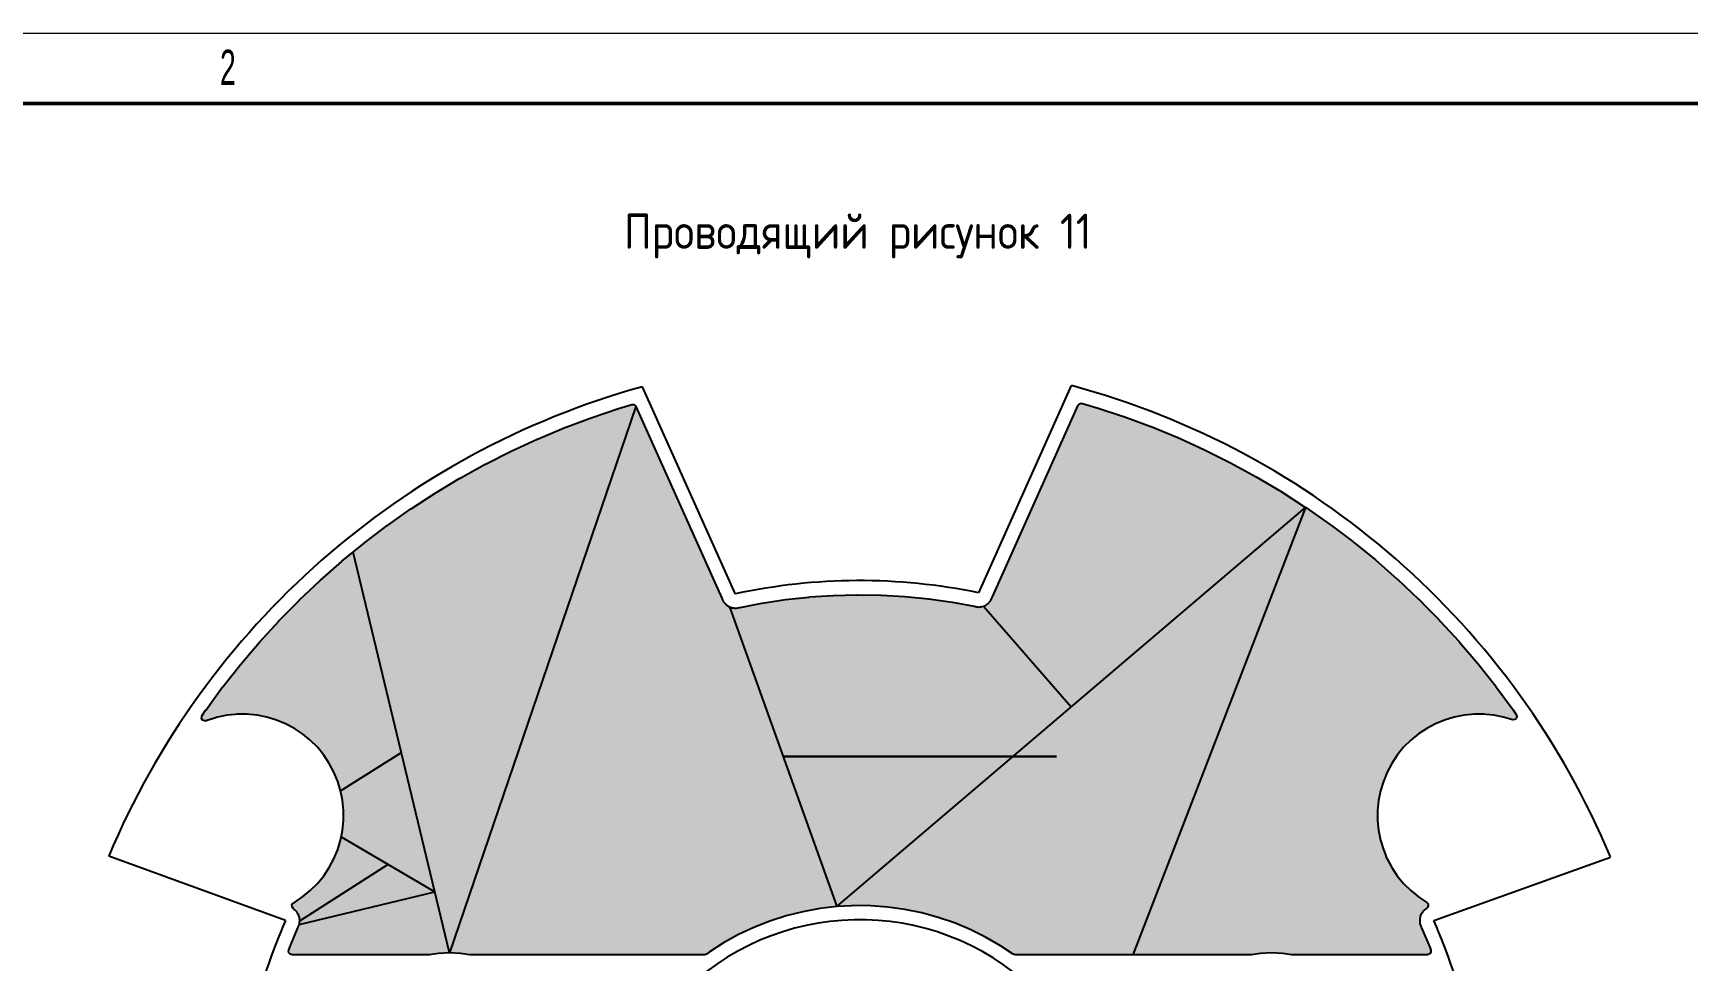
# Model space of a CAD drawing. Header units: millimetres. Extents: x -3894 to -3474, y -291 to 6.
# Drawn here: x -3802.6 to -3685, y -59.9 to 6 of the extents above; entities that cross this region are included whole.
import ezdxf

# ---------------------------------------------------------------- set-up
doc = ezdxf.new("R2010")
doc.units = ezdxf.units.MM
doc.layers.add('BLACK', color=7, linetype='Continuous')
doc.layers.add('ОСНОВНОЙ', color=7, linetype='Continuous', lineweight=25)
doc.styles.add('SLDTEXTSTYLE3', font='TXT', dxfattribs={"width": 0.605})
doc.styles.add('СПДС', font='isocpeur.ttf', dxfattribs={"width": 0.9})

msp = doc.modelspace()

# ---------------------------------------------------------------- hatches: boundary and pattern name
h = msp.add_hatch(color=256)
h.dxf.hatch_style = 1
h.paths.add_polyline_path([(-3735.06, -34.72), (-3735.07, -34.72), (-3735.08, -34.72), (-3735.2, -34.77), (-3735.32, -34.77), (-3735.33, -34.78), (-3735.46, -34.79), (-3735.56, -34.77), (-3735.59, -34.76), (-3735.6, -34.76), (-3735.65, -34.75), (-3735.7, -34.74), (-3735.7, -34.74), (-3735.71, -34.74), (-3735.74, -34.73), (-3737.28, -34.45), (-3737.29, -34.45), (-3738.96, -34.21), (-3738.97, -34.21), (-3740.65, -34.04), (-3740.66, -34.04), (-3742.35, -33.95), (-3742.36, -33.95), (-3744.05, -33.92), (-3744.06, -33.92), (-3745.75, -33.96), (-3745.76, -33.96), (-3747.44, -34.07), (-3747.45, -34.08), (-3749.13, -34.26), (-3749.14, -34.26), (-3750.81, -34.51), (-3750.82, -34.51), (-3752.37, -34.81), (-3752.4, -34.82), (-3752.51, -34.84), (-3752.52, -34.84), (-3752.64, -34.87), (-3752.77, -34.86), (-3752.78, -34.85), (-3752.91, -34.85), (-3753.02, -34.8), (-3753.04, -34.8), (-3753.13, -34.77), (-3749.32, -45.42), (-3732.99, -45.42), (-3728.84, -41.89)])
h.paths.add_polyline_path([(-3732.99, -45.42), (-3749.32, -45.42), (-3745.5, -56.08)])
h.paths.add_polyline_path([(-3712.18, -27.7), (-3713.91, -26.58), (-3713.92, -26.58), (-3715.69, -25.52), (-3715.7, -25.52), (-3717.51, -24.53), (-3717.52, -24.53), (-3719.36, -23.6), (-3719.37, -23.6), (-3720.44, -23.11), (-3721.25, -22.74), (-3721.25, -22.74), (-3723.16, -21.95), (-3723.17, -21.95), (-3725.1, -21.24), (-3725.11, -21.23), (-3727.07, -20.59), (-3727.08, -20.59), (-3728.04, -20.31), (-3728.11, -20.3), (-3728.25, -20.34), (-3728.34, -20.44), (-3734.44, -34.06), (-3734.45, -34.1), (-3734.5, -34.2), (-3734.51, -34.21), (-3734.56, -34.33), (-3734.64, -34.42), (-3734.65, -34.43), (-3734.73, -34.53), (-3734.77, -34.56), (-3734.84, -34.6), (-3734.85, -34.6), (-3734.95, -34.68), (-3735.06, -34.72), (-3728.84, -41.89)])
h.paths.add_polyline_path([(-3753.13, -34.77), (-3753.13, -34.77), (-3753.18, -34.74), (-3753.18, -34.74), (-3753.22, -34.71), (-3753.26, -34.69), (-3753.27, -34.68), (-3753.37, -34.61), (-3753.45, -34.51), (-3753.46, -34.5), (-3753.55, -34.41), (-3753.6, -34.3), (-3753.6, -34.28), (-3753.65, -34.2), (-3753.65, -34.2), (-3753.65, -34.2), (-3753.67, -34.15), (-3759.77, -20.53), (-3773.02, -59.37), (-3772.23, -59.41), (-3772.23, -59.41), (-3772.23, -59.41), (-3772.06, -59.44), (-3771.59, -59.51), (-3771.55, -59.51), (-3754.89, -59.51), (-3754.88, -59.51), (-3754.75, -59.46), (-3754.57, -59.33), (-3753.54, -58.67), (-3752.48, -58.08), (-3752.48, -58.08), (-3751.38, -57.57), (-3751.38, -57.57), (-3750.25, -57.12), (-3749.09, -56.74), (-3749.09, -56.74), (-3747.91, -56.45), (-3746.71, -56.22), (-3745.5, -56.08), (-3749.32, -45.42)])
h.paths.add_polyline_path([(-3759.77, -20.53), (-3759.81, -20.47), (-3759.93, -20.39), (-3760.07, -20.39), (-3761, -20.67), (-3761.01, -20.67), (-3762.95, -21.33), (-3762.96, -21.33), (-3764.87, -22.05), (-3764.88, -22.05), (-3766.77, -22.84), (-3766.78, -22.85), (-3768.64, -23.71), (-3768.64, -23.71), (-3770.47, -24.63), (-3770.48, -24.64), (-3772.27, -25.63), (-3772.28, -25.63), (-3774.03, -26.69), (-3774.04, -26.69), (-3775.75, -27.81), (-3775.76, -27.81), (-3777.43, -28.99), (-3777.44, -29), (-3779.07, -30.23), (-3779.08, -30.24), (-3779.87, -30.89), (-3773.02, -59.37)])
h = msp.add_hatch(color=256)
h.dxf.hatch_style = 1
h.paths.add_polyline_path([(-3712.18, -27.7), (-3745.5, -56.08), (-3744.44, -56.02), (-3744.29, -56.01), (-3743.07, -56.03), (-3741.86, -56.12), (-3740.65, -56.28), (-3739.46, -56.53), (-3738.29, -56.85), (-3737.14, -57.25), (-3737.14, -57.25), (-3736.01, -57.72), (-3734.92, -58.26), (-3733.87, -58.87), (-3732.97, -59.47), (-3732.97, -59.47), (-3732.83, -59.51), (-3724.45, -59.51)])
h = msp.add_hatch(color=256)
h.dxf.hatch_style = 1
h.paths.add_polyline_path([(-3706.53, -52.34), (-3706.65, -52.03), (-3706.86, -51.36), (-3707, -50.66), (-3707.07, -49.96), (-3707.07, -49.25), (-3707, -48.55), (-3706.86, -47.85), (-3706.65, -47.18), (-3706.38, -46.52), (-3706.38, -46.52), (-3706.05, -45.9), (-3705.66, -45.31), (-3705.21, -44.76), (-3704.71, -44.26), (-3704.16, -43.81), (-3703.57, -43.42), (-3702.95, -43.09), (-3702.95, -43.09), (-3702.3, -42.82), (-3701.62, -42.61), (-3700.92, -42.47), (-3700.38, -42.42), (-3700.22, -42.4), (-3699.51, -42.4), (-3699.34, -42.42), (-3698.81, -42.47), (-3698.11, -42.61), (-3697.48, -42.8), (-3697.44, -42.81), (-3697.3, -42.79), (-3697.2, -42.69), (-3697.16, -42.56), (-3697.21, -42.43), (-3697.43, -42.1), (-3697.43, -42.09), (-3698.66, -40.43), (-3698.66, -40.42), (-3699.94, -38.8), (-3699.95, -38.8), (-3701.24, -37.29), (-3701.29, -37.23), (-3701.29, -37.22), (-3702.62, -35.78), (-3702.69, -35.7), (-3702.69, -35.7), (-3703.53, -34.85), (-3704.14, -34.23), (-3704.15, -34.22), (-3705.65, -32.81), (-3705.66, -32.8), (-3707.21, -31.44), (-3707.22, -31.44), (-3708.69, -30.24), (-3708.82, -30.14), (-3708.82, -30.13), (-3710.33, -29), (-3710.47, -28.89), (-3710.48, -28.89), (-3711.05, -28.49), (-3712.17, -27.7), (-3712.18, -27.7), (-3724.45, -59.51), (-3716.06, -59.51), (-3716.03, -59.51), (-3715.72, -59.46), (-3715.38, -59.41), (-3715.38, -59.41), (-3715.38, -59.41), (-3714.6, -59.37), (-3713.81, -59.41), (-3713.81, -59.41), (-3713.81, -59.41), (-3713.64, -59.44), (-3713.17, -59.51), (-3713.13, -59.51), (-3703.52, -59.51), (-3703.47, -59.5), (-3703.34, -59.44), (-3703.28, -59.32), (-3703.29, -59.18), (-3703.36, -58.98), (-3703.36, -58.97), (-3703.94, -57.59), (-3703.96, -57.55), (-3703.99, -57.46), (-3704, -57.44), (-3704.03, -57.36), (-3704.03, -57.36), (-3704.05, -57.32), (-3704.06, -57.21), (-3704.06, -57.19), (-3704.07, -57.1), (-3704.07, -57.1), (-3704.07, -57.09), (-3704.07, -57.04), (-3704.07, -57.03), (-3704.06, -56.95), (-3704.05, -56.93), (-3704.04, -56.84), (-3704.04, -56.84), (-3704.04, -56.83), (-3704.03, -56.78), (-3704.03, -56.77), (-3703.99, -56.69), (-3703.98, -56.68), (-3703.95, -56.59), (-3703.94, -56.59), (-3703.92, -56.54), (-3703.91, -56.54), (-3703.85, -56.47), (-3703.84, -56.45), (-3703.79, -56.38), (-3703.79, -56.38), (-3703.78, -56.38), (-3703.75, -56.34), (-3703.74, -56.34), (-3703.74, -56.33), (-3703.67, -56.28), (-3703.66, -56.27), (-3703.55, -56.19), (-3703.51, -56.16), (-3703.46, -56.03), (-3703.48, -55.89), (-3703.58, -55.79), (-3703.99, -55.51), (-3704.16, -55.4), (-3704.71, -54.95), (-3705.21, -54.45), (-3705.66, -53.9), (-3706.05, -53.31), (-3706.38, -52.69), (-3706.38, -52.69), (-3706.42, -52.61)])
h = msp.add_hatch(color=256)
h.dxf.hatch_style = 1
h.paths.add_polyline_path([(-3779.87, -30.89), (-3780.66, -31.53), (-3780.67, -31.54), (-3782.21, -32.89), (-3782.21, -32.9), (-3783.7, -34.3), (-3783.71, -34.31), (-3785.14, -35.77), (-3785.15, -35.78), (-3786.53, -37.29), (-3786.53, -37.29), (-3787.86, -38.85), (-3787.86, -38.86), (-3789.13, -40.47), (-3789.14, -40.47), (-3790.35, -42.12), (-3790.35, -42.13), (-3790.6, -42.5), (-3790.63, -42.56), (-3790.64, -42.7), (-3790.57, -42.82), (-3790.44, -42.88), (-3790.3, -42.87), (-3790.19, -42.82), (-3790.18, -42.82), (-3789.79, -42.7), (-3789.5, -42.61), (-3788.81, -42.47), (-3788.26, -42.42), (-3788.1, -42.4), (-3787.4, -42.4), (-3787.22, -42.42), (-3786.69, -42.47), (-3786, -42.61), (-3785.32, -42.82), (-3784.67, -43.09), (-3784.67, -43.09), (-3784.04, -43.42), (-3783.46, -43.81), (-3782.91, -44.26), (-3782.41, -44.76), (-3781.96, -45.31), (-3781.57, -45.9), (-3781.23, -46.52), (-3780.96, -47.18), (-3780.76, -47.85), (-3776.44, -45.13)])
h = msp.add_hatch(color=256)
h.dxf.hatch_style = 1
h.paths.add_polyline_path([(-3776.44, -45.13), (-3780.76, -47.85), (-3780.67, -48.29), (-3780.62, -48.55), (-3780.55, -49.25), (-3780.55, -49.96), (-3780.62, -50.66), (-3780.67, -50.9), (-3780.71, -51.13), (-3774.06, -55.04)])
h = msp.add_hatch(color=256)
h.dxf.hatch_style = 1
h.paths.add_polyline_path([(-3783.88, -56.46), (-3783.94, -56.38), (-3783.95, -56.38), (-3783.99, -56.33), (-3784.07, -56.28), (-3784.13, -56.23), (-3784.21, -56.11), (-3784.22, -55.97), (-3784.15, -55.85), (-3784.09, -55.82), (-3784.04, -55.79), (-3783.46, -55.4), (-3782.91, -54.95), (-3782.41, -54.45), (-3781.96, -53.9), (-3781.57, -53.31), (-3781.23, -52.69), (-3780.96, -52.03), (-3780.76, -51.36), (-3780.76, -51.35), (-3780.67, -50.9), (-3780.62, -50.66), (-3780.55, -49.96), (-3780.55, -49.25), (-3780.62, -48.55), (-3780.67, -48.29), (-3780.76, -47.85), (-3780.76, -47.85), (-3780.76, -47.85), (-3780.76, -47.85), (-3780.67, -48.29), (-3780.62, -48.55), (-3780.55, -49.25), (-3780.55, -49.96), (-3780.62, -50.66), (-3780.67, -50.9), (-3780.71, -51.13), (-3774.06, -55.04), (-3783.7, -57.36), (-3783.73, -57.45), (-3783.74, -57.46), (-3783.77, -57.55), (-3783.77, -57.55), (-3783.77, -57.55), (-3783.74, -57.45), (-3783.7, -57.36), (-3783.7, -57.35), (-3783.68, -57.3), (-3783.67, -57.2), (-3783.66, -57.1), (-3783.66, -57.09), (-3783.66, -57.03), (-3783.68, -56.94), (-3783.69, -56.84), (-3783.69, -56.83), (-3783.71, -56.77), (-3783.75, -56.69), (-3783.75, -56.68), (-3783.75, -56.68), (-3783.75, -56.68), (-3783.78, -56.6), (-3783.82, -56.54)])
h.paths.add_polyline_path([(-3783.79, -56.59), (-3783.78, -56.59), (-3783.78, -56.59)], flags=17)
h = msp.add_hatch(color=256)
h.dxf.hatch_style = 1
h.paths.add_polyline_path([(-3774.06, -55.04), (-3783.7, -57.36), (-3783.73, -57.45), (-3783.74, -57.46), (-3783.77, -57.55), (-3783.8, -57.59), (-3784.14, -58.41), (-3784.37, -58.97), (-3784.37, -58.98), (-3784.39, -59.03), (-3784.44, -59.18), (-3784.46, -59.23), (-3784.44, -59.37), (-3784.35, -59.47), (-3784.21, -59.51), (-3774.48, -59.51), (-3774.45, -59.51), (-3774.14, -59.46), (-3773.8, -59.41), (-3773.8, -59.41), (-3773.8, -59.41), (-3773.02, -59.37)])

# ---------------------------------------------------------------- linework, layer by layer
at = {"color": 7, "linetype": 'Continuous', "lineweight": 18}
msp.add_line((-3893.76, 6.02), (-3473.76, 6.02), dxfattribs=at)
at = {"color": 7, "linetype": 'Continuous', "lineweight": 50}
msp.add_line((-3873.76, 1.02), (-3478.76, 1.02), dxfattribs=at)
for p, q in [((-3759.77, -20.53), (-3773.02, -59.37)), ((-3745.5, -56.08), (-3712.18, -27.7)), ((-3712.18, -27.7), (-3724.45, -59.51)), ((-3773.02, -59.37), (-3779.87, -30.89)), ((-3753.13, -34.77), (-3745.5, -56.08)), ((-3735.06, -34.72), (-3728.84, -41.89)), ((-3780.76, -47.85), (-3776.44, -45.13)), ((-3749.32, -45.42), (-3729.89, -45.42)), ((-3729.89, -45.42), (-3749.32, -45.42)), ((-3780.71, -51.13), (-3774.06, -55.04)), ((-3783.66, -57.1), (-3777.39, -53.09)), ((-3783.7, -57.36), (-3774.06, -55.04))]:
    msp.add_line(p, q)
at = {"layer": 'BLACK', "linetype": 'Continuous'}
for p, q in [((-3752.7, -33.86), (-3759.3, -19.12)), ((-3735.41, -33.78), (-3728.81, -19.04)), ((-3762.95, -21.33), (-3761.01, -20.67)), ((-3761.01, -20.67), (-3761, -20.67)), ((-3761, -20.67), (-3760.07, -20.39)), ((-3760.07, -20.39), (-3759.93, -20.39)), ((-3759.93, -20.39), (-3759.81, -20.47)), ((-3759.81, -20.47), (-3759.77, -20.53)), ((-3759.77, -20.53), (-3753.67, -34.15)), ((-3734.44, -34.06), (-3728.34, -20.44)), ((-3728.34, -20.44), (-3728.25, -20.34)), ((-3728.25, -20.34), (-3728.11, -20.3)), ((-3728.11, -20.3), (-3728.04, -20.31)), ((-3728.04, -20.31), (-3727.08, -20.59)), ((-3727.08, -20.59), (-3727.07, -20.59)), ((-3727.07, -20.59), (-3725.11, -21.23)), ((-3766.77, -22.84), (-3764.88, -22.05)), ((-3764.88, -22.05), (-3764.87, -22.05)), ((-3764.87, -22.05), (-3762.96, -21.33)), ((-3762.96, -21.33), (-3762.95, -21.33)), ((-3725.11, -21.23), (-3725.1, -21.24)), ((-3725.1, -21.24), (-3723.17, -21.95)), ((-3723.17, -21.95), (-3723.16, -21.95)), ((-3723.16, -21.95), (-3721.25, -22.74)), ((-3768.64, -23.71), (-3766.78, -22.85)), ((-3766.78, -22.85), (-3766.77, -22.84)), ((-3721.25, -22.74), (-3721.25, -22.74)), ((-3721.25, -22.74), (-3720.44, -23.11)), ((-3720.44, -23.11), (-3719.37, -23.6)), ((-3772.27, -25.63), (-3770.48, -24.64)), ((-3770.48, -24.64), (-3770.47, -24.63)), ((-3770.47, -24.63), (-3768.64, -23.71)), ((-3768.64, -23.71), (-3768.64, -23.71)), ((-3719.37, -23.6), (-3719.36, -23.6)), ((-3719.36, -23.6), (-3717.52, -24.53)), ((-3717.52, -24.53), (-3717.51, -24.53)), ((-3717.51, -24.53), (-3715.7, -25.52)), ((-3774.03, -26.69), (-3772.28, -25.63)), ((-3772.28, -25.63), (-3772.27, -25.63)), ((-3715.7, -25.52), (-3715.69, -25.52)), ((-3715.69, -25.52), (-3713.92, -26.58)), ((-3775.75, -27.81), (-3774.04, -26.69)), ((-3774.04, -26.69), (-3774.03, -26.69)), ((-3713.92, -26.58), (-3713.91, -26.58)), ((-3713.91, -26.58), (-3712.18, -27.7)), ((-3777.43, -28.99), (-3775.76, -27.81)), ((-3775.76, -27.81), (-3775.75, -27.81)), ((-3712.18, -27.7), (-3712.17, -27.7)), ((-3712.17, -27.7), (-3711.05, -28.49)), ((-3779.07, -30.23), (-3777.44, -29)), ((-3777.44, -29), (-3777.43, -28.99)), ((-3711.05, -28.49), (-3710.48, -28.89)), ((-3710.48, -28.89), (-3710.47, -28.89)), ((-3710.47, -28.89), (-3710.33, -29)), ((-3710.33, -29), (-3708.82, -30.13)), ((-3780.66, -31.53), (-3779.08, -30.24)), ((-3779.08, -30.24), (-3779.07, -30.23)), ((-3708.82, -30.13), (-3708.82, -30.14)), ((-3708.82, -30.14), (-3708.69, -30.24)), ((-3708.69, -30.24), (-3707.22, -31.44)), ((-3782.21, -32.89), (-3780.67, -31.54)), ((-3780.67, -31.54), (-3780.66, -31.53)), ((-3707.22, -31.44), (-3707.21, -31.44)), ((-3707.21, -31.44), (-3705.66, -32.8)), ((-3783.7, -34.3), (-3782.21, -32.9)), ((-3782.21, -32.9), (-3782.21, -32.89)), ((-3705.66, -32.8), (-3705.65, -32.81)), ((-3705.65, -32.81), (-3704.15, -34.22)), ((-3749.13, -34.26), (-3747.45, -34.08)), ((-3747.45, -34.08), (-3747.44, -34.07)), ((-3747.44, -34.07), (-3745.76, -33.96)), ((-3745.76, -33.96), (-3745.75, -33.96)), ((-3745.75, -33.96), (-3744.06, -33.92)), ((-3744.06, -33.92), (-3744.05, -33.92)), ((-3744.05, -33.92), (-3742.36, -33.95)), ((-3742.36, -33.95), (-3742.35, -33.95)), ((-3742.35, -33.95), (-3740.66, -34.04)), ((-3740.66, -34.04), (-3740.65, -34.04)), ((-3740.65, -34.04), (-3738.97, -34.21)), ((-3734.46, -34.11), (-3734.45, -34.09)), ((-3734.45, -34.09), (-3734.44, -34.06)), ((-3734.45, -34.09), (-3734.45, -34.09)), ((-3785.14, -35.77), (-3783.71, -34.31)), ((-3783.71, -34.31), (-3783.7, -34.3)), ((-3753.67, -34.15), (-3753.65, -34.2)), ((-3753.65, -34.2), (-3753.65, -34.2)), ((-3753.65, -34.2), (-3753.65, -34.2)), ((-3753.65, -34.2), (-3753.6, -34.28)), ((-3753.6, -34.28), (-3753.6, -34.3)), ((-3753.6, -34.3), (-3753.56, -34.39)), ((-3753.56, -34.39), (-3753.56, -34.39)), ((-3753.56, -34.39), (-3753.56, -34.39)), ((-3753.56, -34.39), (-3753.53, -34.43)), ((-3753.53, -34.43), (-3753.53, -34.43)), ((-3753.53, -34.43), (-3753.53, -34.43)), ((-3753.53, -34.43), (-3753.46, -34.5)), ((-3753.46, -34.5), (-3753.45, -34.51)), ((-3753.45, -34.51), (-3753.39, -34.59)), ((-3753.39, -34.59), (-3753.39, -34.59)), ((-3753.39, -34.59), (-3753.39, -34.59)), ((-3753.39, -34.59), (-3753.39, -34.59)), ((-3753.39, -34.59), (-3753.35, -34.63)), ((-3753.35, -34.63), (-3753.35, -34.63)), ((-3753.35, -34.63), (-3753.35, -34.63)), ((-3753.35, -34.63), (-3753.27, -34.68)), ((-3753.27, -34.68), (-3753.26, -34.69)), ((-3753.26, -34.69), (-3753.22, -34.71)), ((-3753.22, -34.71), (-3753.18, -34.74)), ((-3753.18, -34.74), (-3753.18, -34.74)), ((-3753.18, -34.74), (-3753.13, -34.77)), ((-3753.13, -34.77), (-3753.13, -34.77)), ((-3753.13, -34.77), (-3753.04, -34.8)), ((-3753.04, -34.8), (-3753.02, -34.8)), ((-3753.02, -34.8), (-3752.93, -34.84)), ((-3752.93, -34.84), (-3752.93, -34.84)), ((-3752.93, -34.84), (-3752.88, -34.85)), ((-3752.88, -34.85), (-3752.88, -34.85)), ((-3752.88, -34.85), (-3752.78, -34.85)), ((-3752.78, -34.85), (-3752.77, -34.86)), ((-3752.77, -34.86), (-3752.67, -34.87)), ((-3752.67, -34.87), (-3752.62, -34.86)), ((-3752.67, -34.87), (-3752.67, -34.87)), ((-3752.62, -34.86), (-3752.52, -34.84)), ((-3752.62, -34.86), (-3752.62, -34.86)), ((-3752.52, -34.84), (-3752.51, -34.84)), ((-3752.51, -34.84), (-3752.41, -34.82)), ((-3752.41, -34.82), (-3752.41, -34.82)), ((-3752.41, -34.82), (-3752.39, -34.82)), ((-3752.39, -34.82), (-3752.37, -34.81)), ((-3752.39, -34.82), (-3752.39, -34.82)), ((-3752.37, -34.81), (-3750.82, -34.51)), ((-3750.82, -34.51), (-3750.81, -34.51)), ((-3750.81, -34.51), (-3749.14, -34.26)), ((-3749.14, -34.26), (-3749.13, -34.26)), ((-3738.97, -34.21), (-3738.96, -34.21)), ((-3738.96, -34.21), (-3737.29, -34.45)), ((-3737.29, -34.45), (-3737.28, -34.45)), ((-3737.28, -34.45), (-3735.74, -34.73)), ((-3735.74, -34.73), (-3735.71, -34.74)), ((-3735.71, -34.74), (-3735.7, -34.74)), ((-3735.7, -34.74), (-3735.7, -34.74)), ((-3735.7, -34.74), (-3735.65, -34.75)), ((-3735.65, -34.75), (-3735.6, -34.76)), ((-3735.6, -34.76), (-3735.59, -34.76)), ((-3735.59, -34.76), (-3735.56, -34.77)), ((-3735.56, -34.77), (-3735.48, -34.78)), ((-3735.48, -34.78), (-3735.48, -34.78)), ((-3735.48, -34.78), (-3735.48, -34.78)), ((-3735.48, -34.78), (-3735.47, -34.78)), ((-3735.47, -34.78), (-3735.47, -34.79)), ((-3735.47, -34.79), (-3735.46, -34.79)), ((-3735.46, -34.79), (-3735.46, -34.79)), ((-3735.46, -34.79), (-3735.44, -34.79)), ((-3735.44, -34.79), (-3735.33, -34.78)), ((-3735.44, -34.79), (-3735.44, -34.79)), ((-3735.33, -34.78), (-3735.32, -34.77)), ((-3735.32, -34.77), (-3735.22, -34.77)), ((-3735.22, -34.77), (-3735.22, -34.77)), ((-3735.22, -34.77), (-3735.22, -34.77)), ((-3735.22, -34.77), (-3735.2, -34.77)), ((-3735.2, -34.77), (-3735.19, -34.76)), ((-3735.2, -34.77), (-3735.2, -34.77)), ((-3735.19, -34.76), (-3735.19, -34.76)), ((-3735.19, -34.76), (-3735.18, -34.76)), ((-3735.18, -34.76), (-3735.08, -34.72)), ((-3735.18, -34.76), (-3735.18, -34.76)), ((-3735.08, -34.72), (-3735.07, -34.72)), ((-3735.07, -34.72), (-3734.97, -34.69)), ((-3734.97, -34.69), (-3734.95, -34.68)), ((-3734.97, -34.69), (-3734.97, -34.69)), ((-3734.95, -34.68), (-3734.94, -34.67)), ((-3734.95, -34.68), (-3734.95, -34.68)), ((-3734.94, -34.67), (-3734.94, -34.67)), ((-3734.94, -34.67), (-3734.93, -34.67)), ((-3734.93, -34.67), (-3734.85, -34.6)), ((-3734.93, -34.67), (-3734.93, -34.67)), ((-3734.85, -34.6), (-3734.84, -34.6)), ((-3734.84, -34.6), (-3734.77, -34.56)), ((-3734.77, -34.56), (-3734.75, -34.54)), ((-3734.75, -34.54), (-3734.74, -34.53)), ((-3734.75, -34.54), (-3734.75, -34.54)), ((-3734.75, -34.54), (-3734.75, -34.54)), ((-3734.75, -34.54), (-3734.75, -34.54)), ((-3734.74, -34.53), (-3734.73, -34.52)), ((-3734.74, -34.53), (-3734.74, -34.53)), ((-3734.73, -34.52), (-3734.72, -34.51)), ((-3734.73, -34.52), (-3734.73, -34.52)), ((-3734.72, -34.51), (-3734.65, -34.43)), ((-3734.72, -34.51), (-3734.72, -34.51)), ((-3734.65, -34.43), (-3734.64, -34.42)), ((-3734.64, -34.42), (-3734.57, -34.34)), ((-3734.57, -34.34), (-3734.56, -34.33)), ((-3734.57, -34.34), (-3734.57, -34.34)), ((-3734.56, -34.32), (-3734.55, -34.31)), ((-3734.56, -34.33), (-3734.56, -34.32)), ((-3734.56, -34.32), (-3734.56, -34.32)), ((-3734.56, -34.33), (-3734.56, -34.33)), ((-3734.55, -34.31), (-3734.51, -34.21)), ((-3734.55, -34.31), (-3734.55, -34.31)), ((-3734.51, -34.21), (-3734.5, -34.2)), ((-3734.5, -34.2), (-3734.46, -34.11)), ((-3734.46, -34.11), (-3734.46, -34.11)), ((-3704.15, -34.22), (-3704.14, -34.23)), ((-3704.14, -34.23), (-3703.53, -34.85)), ((-3703.53, -34.85), (-3702.71, -35.68)), ((-3786.53, -37.29), (-3785.15, -35.78)), ((-3785.15, -35.78), (-3785.14, -35.77)), ((-3702.71, -35.68), (-3702.69, -35.7)), ((-3702.69, -35.7), (-3702.69, -35.7)), ((-3702.69, -35.7), (-3702.62, -35.78)), ((-3702.62, -35.78), (-3701.29, -37.22)), ((-3787.86, -38.85), (-3786.53, -37.29)), ((-3786.53, -37.29), (-3786.53, -37.29)), ((-3701.29, -37.22), (-3701.29, -37.23)), ((-3701.29, -37.23), (-3701.24, -37.29)), ((-3701.24, -37.29), (-3699.95, -38.8)), ((-3699.95, -38.8), (-3699.94, -38.8)), ((-3699.94, -38.8), (-3698.66, -40.42)), ((-3789.13, -40.47), (-3787.86, -38.86)), ((-3787.86, -38.86), (-3787.86, -38.85)), ((-3790.32, -42.09), (-3789.14, -40.47)), ((-3789.14, -40.47), (-3789.13, -40.47)), ((-3698.66, -40.42), (-3698.66, -40.43)), ((-3698.66, -40.43), (-3697.43, -42.09)), ((-3790.6, -42.5), (-3790.35, -42.13)), ((-3790.35, -42.12), (-3790.32, -42.09)), ((-3790.35, -42.13), (-3790.35, -42.12)), ((-3697.43, -42.09), (-3697.43, -42.1)), ((-3697.43, -42.1), (-3697.21, -42.43)), ((-3790.64, -42.7), (-3790.63, -42.56)), ((-3790.57, -42.82), (-3790.64, -42.7)), ((-3790.63, -42.56), (-3790.6, -42.5)), ((-3790.44, -42.88), (-3790.57, -42.82)), ((-3790.3, -42.87), (-3790.44, -42.88)), ((-3790.19, -42.82), (-3790.3, -42.87)), ((-3790.18, -42.82), (-3790.19, -42.82)), ((-3789.79, -42.7), (-3790.18, -42.82)), ((-3789.5, -42.61), (-3789.79, -42.7)), ((-3788.81, -42.47), (-3789.5, -42.61)), ((-3789.5, -42.61), (-3789.5, -42.61)), ((-3788.26, -42.42), (-3788.81, -42.47)), ((-3788.81, -42.47), (-3788.81, -42.47)), ((-3788.1, -42.4), (-3788.26, -42.42)), ((-3787.4, -42.4), (-3788.1, -42.4)), ((-3787.22, -42.42), (-3787.4, -42.4)), ((-3786.69, -42.47), (-3787.22, -42.42)), ((-3786, -42.61), (-3786.69, -42.47)), ((-3786.69, -42.47), (-3786.69, -42.47)), ((-3785.32, -42.82), (-3786, -42.61)), ((-3786, -42.61), (-3786, -42.61)), ((-3784.67, -43.09), (-3785.32, -42.82)), ((-3784.04, -43.42), (-3784.67, -43.09)), ((-3784.67, -43.09), (-3784.67, -43.09)), ((-3783.46, -43.81), (-3784.04, -43.42)), ((-3784.04, -43.42), (-3784.04, -43.42)), ((-3784.04, -43.42), (-3784.04, -43.42)), ((-3703.57, -43.42), (-3704.16, -43.81)), ((-3702.95, -43.09), (-3703.57, -43.42)), ((-3703.57, -43.42), (-3703.57, -43.42)), ((-3702.3, -42.82), (-3702.95, -43.09)), ((-3702.95, -43.09), (-3702.95, -43.09)), ((-3701.62, -42.61), (-3702.3, -42.82)), ((-3700.92, -42.47), (-3701.62, -42.61)), ((-3701.62, -42.61), (-3701.62, -42.61)), ((-3700.38, -42.42), (-3700.92, -42.47)), ((-3700.92, -42.47), (-3700.92, -42.47)), ((-3700.22, -42.4), (-3700.38, -42.42)), ((-3699.51, -42.4), (-3700.22, -42.4)), ((-3699.34, -42.42), (-3699.51, -42.4)), ((-3698.81, -42.47), (-3699.34, -42.42)), ((-3698.11, -42.61), (-3698.81, -42.47)), ((-3698.81, -42.47), (-3698.81, -42.47)), ((-3697.48, -42.8), (-3698.11, -42.61)), ((-3698.11, -42.61), (-3698.11, -42.61)), ((-3698.11, -42.61), (-3698.11, -42.61)), ((-3698.11, -42.61), (-3698.11, -42.61)), ((-3697.44, -42.81), (-3697.48, -42.8)), ((-3697.3, -42.79), (-3697.44, -42.81)), ((-3697.2, -42.69), (-3697.3, -42.79)), ((-3697.21, -42.43), (-3697.16, -42.56)), ((-3697.16, -42.56), (-3697.2, -42.69)), ((-3782.91, -44.26), (-3783.46, -43.81)), ((-3783.46, -43.81), (-3783.46, -43.81)), ((-3783.46, -43.81), (-3783.46, -43.81)), ((-3782.41, -44.76), (-3782.91, -44.26)), ((-3704.71, -44.26), (-3705.21, -44.76)), ((-3704.16, -43.81), (-3704.71, -44.26)), ((-3704.16, -43.81), (-3704.16, -43.81)), ((-3781.96, -45.31), (-3782.41, -44.76)), ((-3782.41, -44.76), (-3782.41, -44.76)), ((-3782.41, -44.76), (-3782.41, -44.76)), ((-3781.57, -45.9), (-3781.96, -45.31)), ((-3705.66, -45.31), (-3706.05, -45.9)), ((-3705.21, -44.76), (-3705.66, -45.31)), ((-3705.66, -45.31), (-3705.66, -45.31)), ((-3781.23, -46.52), (-3781.57, -45.9)), ((-3780.96, -47.18), (-3781.23, -46.52)), ((-3706.38, -46.52), (-3706.65, -47.18)), ((-3706.05, -45.9), (-3706.38, -46.52)), ((-3706.38, -46.52), (-3706.38, -46.52)), ((-3706.05, -45.9), (-3706.05, -45.9)), ((-3780.76, -47.85), (-3780.96, -47.18)), ((-3780.67, -48.29), (-3780.76, -47.85)), ((-3780.76, -47.85), (-3780.76, -47.85)), ((-3780.76, -47.85), (-3780.76, -47.85)), ((-3780.76, -47.85), (-3780.76, -47.85)), ((-3706.86, -47.85), (-3707, -48.55)), ((-3706.65, -47.18), (-3706.86, -47.85)), ((-3706.86, -47.85), (-3706.86, -47.85)), ((-3780.62, -48.55), (-3780.67, -48.29)), ((-3780.55, -49.25), (-3780.62, -48.55)), ((-3780.55, -49.96), (-3780.55, -49.25)), ((-3707, -48.55), (-3707.07, -49.25)), ((-3707.07, -49.25), (-3707.07, -49.96)), ((-3707, -48.55), (-3707, -48.55)), ((-3780.62, -50.66), (-3780.55, -49.96)), ((-3707.07, -49.96), (-3707, -50.66)), ((-3780.96, -52.03), (-3780.76, -51.36)), ((-3780.76, -51.36), (-3780.67, -50.9)), ((-3780.76, -51.36), (-3780.76, -51.36)), ((-3780.76, -51.36), (-3780.76, -51.36)), ((-3780.67, -50.9), (-3780.62, -50.66)), ((-3707, -50.66), (-3707, -50.66)), ((-3707, -50.66), (-3706.86, -51.36)), ((-3706.86, -51.36), (-3706.86, -51.36)), ((-3706.86, -51.36), (-3706.65, -52.03)), ((-3784.67, -57.08), (-3797.24, -52.51)), ((-3781.57, -53.31), (-3781.23, -52.69)), ((-3781.23, -52.69), (-3780.96, -52.03)), ((-3706.65, -52.03), (-3706.53, -52.34)), ((-3706.53, -52.34), (-3706.42, -52.61)), ((-3706.42, -52.61), (-3706.38, -52.69)), ((-3706.38, -52.69), (-3706.38, -52.69)), ((-3706.38, -52.69), (-3706.05, -53.31)), ((-3703.06, -57.08), (-3690.5, -52.56)), ((-3782.41, -54.45), (-3781.96, -53.9)), ((-3781.96, -53.9), (-3781.57, -53.31)), ((-3706.05, -53.31), (-3706.05, -53.31)), ((-3706.05, -53.31), (-3705.66, -53.9)), ((-3705.66, -53.9), (-3705.66, -53.9)), ((-3705.66, -53.9), (-3705.21, -54.45)), ((-3783.46, -55.4), (-3782.91, -54.95)), ((-3782.91, -54.95), (-3782.41, -54.45)), ((-3705.21, -54.45), (-3704.71, -54.95)), ((-3704.71, -54.95), (-3704.71, -54.95)), ((-3704.71, -54.95), (-3704.71, -54.95)), ((-3704.71, -54.95), (-3704.16, -55.4)), ((-3784.22, -55.97), (-3784.15, -55.85)), ((-3784.21, -56.11), (-3784.22, -55.97)), ((-3784.13, -56.23), (-3784.21, -56.11)), ((-3784.15, -55.85), (-3784.09, -55.82)), ((-3784.07, -56.27), (-3784.13, -56.23)), ((-3784.09, -55.82), (-3784.04, -55.79)), ((-3784.06, -56.28), (-3784.07, -56.27)), ((-3783.99, -56.33), (-3784.06, -56.28)), ((-3784.04, -55.79), (-3783.46, -55.4)), ((-3783.99, -56.34), (-3783.99, -56.33)), ((-3783.98, -56.34), (-3783.99, -56.34)), ((-3783.95, -56.38), (-3783.98, -56.34)), ((-3783.94, -56.38), (-3783.95, -56.38)), ((-3783.88, -56.46), (-3783.94, -56.38)), ((-3747.91, -56.45), (-3749.09, -56.74)), ((-3746.71, -56.22), (-3747.91, -56.45)), ((-3745.5, -56.08), (-3746.71, -56.22)), ((-3744.44, -56.02), (-3745.5, -56.08)), ((-3744.29, -56.01), (-3744.44, -56.02)), ((-3743.07, -56.03), (-3744.29, -56.01)), ((-3744.29, -56.01), (-3744.29, -56.01)), ((-3741.86, -56.12), (-3743.07, -56.03)), ((-3740.65, -56.28), (-3741.86, -56.12)), ((-3739.46, -56.53), (-3740.65, -56.28)), ((-3704.16, -55.4), (-3703.99, -55.51)), ((-3703.99, -55.51), (-3703.57, -55.79)), ((-3703.79, -56.38), (-3703.84, -56.45)), ((-3703.78, -56.38), (-3703.79, -56.38)), ((-3703.79, -56.38), (-3703.79, -56.38)), ((-3703.75, -56.34), (-3703.78, -56.38)), ((-3703.74, -56.34), (-3703.75, -56.34)), ((-3703.67, -56.28), (-3703.74, -56.33)), ((-3703.74, -56.33), (-3703.74, -56.34)), ((-3703.66, -56.27), (-3703.67, -56.28)), ((-3703.59, -56.22), (-3703.66, -56.27)), ((-3703.58, -56.21), (-3703.59, -56.22)), ((-3703.51, -56.16), (-3703.58, -56.21)), ((-3703.57, -55.79), (-3703.57, -55.79)), ((-3703.57, -55.79), (-3703.48, -55.89)), ((-3703.46, -56.03), (-3703.51, -56.16)), ((-3703.48, -55.89), (-3703.46, -56.03)), ((-3784.14, -58.41), (-3783.8, -57.59)), ((-3783.88, -56.47), (-3783.88, -56.46)), ((-3783.82, -56.54), (-3783.88, -56.47)), ((-3783.81, -56.55), (-3783.82, -56.54)), ((-3783.82, -56.54), (-3783.82, -56.54)), ((-3783.82, -56.54), (-3783.82, -56.54)), ((-3783.79, -56.59), (-3783.81, -56.55)), ((-3783.8, -57.59), (-3783.78, -57.56)), ((-3783.78, -56.59), (-3783.79, -56.59)), ((-3783.75, -56.68), (-3783.78, -56.59)), ((-3783.78, -56.59), (-3783.78, -56.59)), ((-3783.78, -56.59), (-3783.78, -56.59)), ((-3783.78, -57.56), (-3783.77, -57.55)), ((-3783.78, -57.56), (-3783.78, -57.56)), ((-3783.77, -57.55), (-3783.74, -57.46)), ((-3783.77, -57.55), (-3783.77, -57.55)), ((-3783.77, -57.55), (-3783.77, -57.55)), ((-3783.74, -56.69), (-3783.75, -56.68)), ((-3783.75, -56.68), (-3783.75, -56.68)), ((-3783.7, -56.78), (-3783.74, -56.69)), ((-3783.74, -57.46), (-3783.73, -57.45)), ((-3783.73, -57.45), (-3783.7, -57.36)), ((-3783.69, -56.83), (-3783.7, -56.78)), ((-3783.7, -56.78), (-3783.7, -56.78)), ((-3783.7, -57.35), (-3783.68, -57.31)), ((-3783.7, -57.36), (-3783.7, -57.35)), ((-3783.69, -56.84), (-3783.69, -56.83)), ((-3783.69, -56.85), (-3783.69, -56.84)), ((-3783.68, -56.93), (-3783.69, -56.85)), ((-3783.67, -56.95), (-3783.68, -56.93)), ((-3783.68, -57.3), (-3783.67, -57.21)), ((-3783.68, -57.31), (-3783.68, -57.3)), ((-3783.68, -57.3), (-3783.68, -57.3)), ((-3783.68, -57.3), (-3783.68, -57.3)), ((-3783.66, -57.04), (-3783.67, -56.95)), ((-3783.67, -57.19), (-3783.66, -57.1)), ((-3783.67, -57.21), (-3783.67, -57.19)), ((-3783.66, -57.09), (-3783.66, -57.04)), ((-3783.66, -57.04), (-3783.66, -57.04)), ((-3783.66, -57.1), (-3783.66, -57.09)), ((-3751.38, -57.57), (-3752.48, -58.08)), ((-3750.25, -57.12), (-3751.38, -57.57)), ((-3751.38, -57.57), (-3751.38, -57.57)), ((-3749.09, -56.74), (-3750.25, -57.12)), ((-3749.09, -56.74), (-3749.09, -56.74)), ((-3738.29, -56.85), (-3739.46, -56.53)), ((-3739.46, -56.53), (-3739.46, -56.53)), ((-3737.14, -57.25), (-3738.29, -56.85)), ((-3738.29, -56.85), (-3738.29, -56.85)), ((-3736.01, -57.72), (-3737.14, -57.25)), ((-3737.14, -57.25), (-3737.14, -57.25)), ((-3704.06, -56.95), (-3704.07, -57.03)), ((-3704.07, -57.03), (-3704.07, -57.04)), ((-3704.07, -57.04), (-3704.07, -57.09)), ((-3704.07, -57.09), (-3704.07, -57.1)), ((-3704.07, -57.1), (-3704.07, -57.1)), ((-3704.07, -57.1), (-3704.06, -57.19)), ((-3704.05, -56.93), (-3704.06, -56.95)), ((-3704.06, -57.19), (-3704.06, -57.21)), ((-3704.06, -57.21), (-3704.05, -57.3)), ((-3704.04, -56.84), (-3704.05, -56.93)), ((-3704.05, -57.3), (-3704.05, -57.3)), ((-3704.05, -57.3), (-3704.05, -57.31)), ((-3704.05, -57.31), (-3704.03, -57.35)), ((-3704.03, -56.78), (-3704.04, -56.83)), ((-3704.04, -56.83), (-3704.04, -56.84)), ((-3704.04, -56.84), (-3704.04, -56.84)), ((-3703.99, -56.69), (-3704.03, -56.77)), ((-3704.03, -56.77), (-3704.03, -56.78)), ((-3704.03, -57.35), (-3704.03, -57.36)), ((-3704.03, -57.36), (-3704.03, -57.36)), ((-3704.03, -57.36), (-3704.03, -57.36)), ((-3704.03, -57.36), (-3704, -57.44)), ((-3704, -57.44), (-3703.99, -57.46)), ((-3703.98, -56.68), (-3703.99, -56.69)), ((-3703.99, -57.46), (-3703.96, -57.54)), ((-3703.95, -56.59), (-3703.98, -56.68)), ((-3703.96, -57.54), (-3703.96, -57.54)), ((-3703.96, -57.54), (-3703.96, -57.54)), ((-3703.96, -57.54), (-3703.96, -57.55)), ((-3703.96, -57.55), (-3703.94, -57.59)), ((-3703.94, -56.59), (-3703.95, -56.59)), ((-3703.92, -56.54), (-3703.94, -56.59)), ((-3703.94, -57.59), (-3703.36, -58.97)), ((-3703.91, -56.54), (-3703.92, -56.54)), ((-3703.85, -56.47), (-3703.91, -56.54)), ((-3703.91, -56.54), (-3703.91, -56.54)), ((-3703.84, -56.45), (-3703.85, -56.47)), ((-3784.37, -58.97), (-3784.14, -58.41)), ((-3753.54, -58.67), (-3754.57, -59.33)), ((-3752.48, -58.08), (-3753.54, -58.67)), ((-3752.48, -58.08), (-3752.48, -58.08)), ((-3734.92, -58.26), (-3736.01, -57.72)), ((-3733.87, -58.87), (-3734.92, -58.26)), ((-3784.46, -59.23), (-3784.44, -59.18)), ((-3784.44, -59.37), (-3784.46, -59.23)), ((-3784.44, -59.18), (-3784.39, -59.03)), ((-3784.35, -59.47), (-3784.44, -59.37)), ((-3784.39, -59.03), (-3784.37, -58.98)), ((-3784.37, -58.98), (-3784.37, -58.97)), ((-3784.21, -59.51), (-3784.35, -59.47)), ((-3774.48, -59.51), (-3784.21, -59.51)), ((-3774.45, -59.51), (-3774.48, -59.51)), ((-3774.14, -59.46), (-3774.45, -59.51)), ((-3773.8, -59.41), (-3774.14, -59.46)), ((-3773.02, -59.37), (-3773.8, -59.41)), ((-3773.8, -59.41), (-3773.8, -59.41)), ((-3773.8, -59.41), (-3773.8, -59.41)), ((-3772.23, -59.41), (-3773.02, -59.37)), ((-3772.06, -59.44), (-3772.23, -59.41)), ((-3772.23, -59.41), (-3772.23, -59.41)), ((-3772.23, -59.41), (-3772.23, -59.41)), ((-3771.59, -59.51), (-3772.06, -59.44)), ((-3771.55, -59.51), (-3771.59, -59.51)), ((-3754.89, -59.51), (-3771.55, -59.51)), ((-3754.88, -59.51), (-3754.89, -59.51)), ((-3754.75, -59.46), (-3754.88, -59.51)), ((-3754.57, -59.33), (-3754.75, -59.46)), ((-3732.97, -59.47), (-3733.87, -58.87)), ((-3732.83, -59.51), (-3732.97, -59.47)), ((-3732.97, -59.47), (-3732.97, -59.47)), ((-3716.06, -59.51), (-3732.83, -59.51)), ((-3716.03, -59.51), (-3716.06, -59.51)), ((-3715.72, -59.46), (-3716.03, -59.51)), ((-3715.38, -59.41), (-3715.72, -59.46)), ((-3714.6, -59.37), (-3715.38, -59.41)), ((-3715.38, -59.41), (-3715.38, -59.41)), ((-3715.38, -59.41), (-3715.38, -59.41)), ((-3713.81, -59.41), (-3714.6, -59.37)), ((-3713.64, -59.44), (-3713.81, -59.41)), ((-3713.81, -59.41), (-3713.81, -59.41)), ((-3713.81, -59.41), (-3713.81, -59.41)), ((-3713.17, -59.51), (-3713.64, -59.44)), ((-3713.13, -59.51), (-3713.17, -59.51)), ((-3703.52, -59.51), (-3713.13, -59.51)), ((-3703.47, -59.5), (-3703.52, -59.51)), ((-3703.34, -59.44), (-3703.47, -59.5)), ((-3703.36, -58.97), (-3703.36, -58.98)), ((-3703.36, -58.98), (-3703.29, -59.18)), ((-3703.28, -59.32), (-3703.34, -59.44)), ((-3703.29, -59.18), (-3703.28, -59.32))]:
    msp.add_line(p, q, dxfattribs=at)
at = {"layer": 'BLACK'}
for radius, start, end in [(57.88, 105.467, 157.2282), (57.86, 22.7279, 74.9144), (42, 78.3849, 102.1417), (44.53, 156.3937, 175.5364), (17.89, 316.6477, 225.9155), (44.53, 4.4625, 23.6063)]:
    msp.add_arc((-3743.87, -74.91), radius, start, end, dxfattribs=at)
at = {"layer": 'ОСНОВНОЙ', "linetype": 'Continuous', "lineweight": 18}
msp.add_line((-3873.76, 1.02), (-3478.76, 1.02), dxfattribs=at)

# ---------------------------------------------------------------- texts
at = {"insert": (-3744.01, -6.82), "char_height": 2.5, "attachment_point": 2, "style": 'СПДС'}
msp.add_mtext_dynamic_manual_height_columns('\\pxqc;Проводящий рисунок 11', width=34.7669, gutter_width=12.5, heights=[0], dxfattribs=at)
at = {"layer": 'ОСНОВНОЙ', "insert": (-3788.77, 4.84), "char_height": 2.5, "attachment_point": 2, "style": 'SLDTEXTSTYLE3'}
msp.add_mtext('2', dxfattribs=at)

doc.saveas('drawing.dxf')
